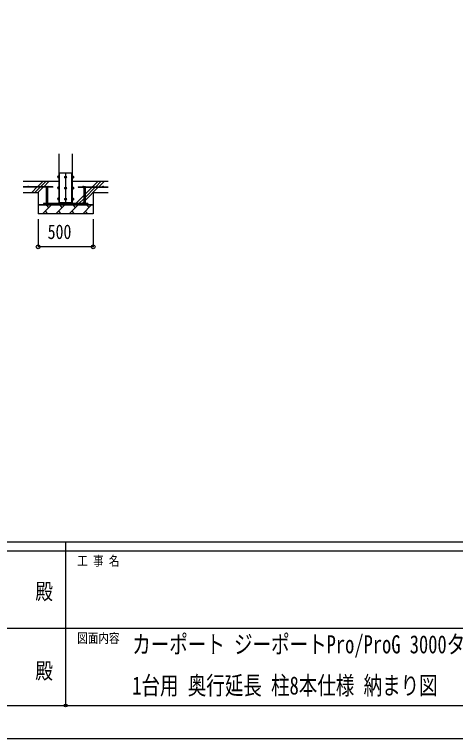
# Model space of a CAD drawing. Units: millimetres, scale not verified. Extents: x -16820 to 16820, y -11880 to 11880.
# Drawn here: x -484 to 3517, y -11880 to -5316 of the extents above; entities that cross this region are included whole.
import ezdxf
from ezdxf.enums import TextEntityAlignment as Align

# ---------------------------------------------------------------- set-up
doc = ezdxf.new("R2010")
doc.units = ezdxf.units.MM
doc.header["$LTSCALE"] = 50
doc.header["$PDMODE"] = 32
doc.header["$PDSIZE"] = 25
for name, color, linetype in [('0-2_USER1', 3, 'Continuous'), ('0-3_YKK_11', 7, 'Continuous'), ('0-4_YKK_12', 2, 'Continuous'), ('0-5_YKK_13', 4, 'Continuous'), ('0-6_YKK_A1', 4, 'Continuous'), ('0-7_YKK_D', 6, 'Continuous'), ('0-8_YKK_ZWAK', 7, 'Continuous')]:
    doc.layers.add(name, color=color, linetype=linetype)
doc.styles.add('ＭＳ ゴシック', font='')
doc.styles.get('ＭＳ ゴシック').set_extended_font_data('MS Gothic')

msp = doc.modelspace()

# ---------------------------------------------------------------- linework, layer by layer
at = {"layer": '0-3_YKK_11'}
for p, q in [((-269.92, -7042), (-219.92, -7042)), ((230.08, -7042), (180.08, -7042))]:
    msp.add_line(p, q, dxfattribs=at)
at = {"layer": '0-4_YKK_12'}
msp.add_line((-19.92, -6747.5), (-19.92, -7047.5), dxfattribs=at)
at = {"layer": '0-5_YKK_13'}
for p, q in [((-75.92, -6750), (36.08, -6750)), ((36.08, -7020), (36.08, -6750)), ((-90.62, -6783.51), (-90.04, -6782.51)), ((-90.62, -6783.51), (-90.62, -6796.5)), ((-90.62, -6796.5), (-90.04, -6797.51)), ((-85.12, -6782.51), (-90.04, -6782.51)), ((-85.12, -6786.25), (-90.04, -6786.25)), ((-85.12, -6793.75), (-90.04, -6793.75)), ((-85.12, -6797.51), (-90.04, -6797.51)), ((-85.12, -6782.51), (-85.12, -6797.51)), ((-83.52, -6782.96), (-85.12, -6782.96)), ((-85.12, -6789.5), (-85.12, -6782.96)), ((-85.12, -6789.5), (-83.52, -6789.5)), ((-85.12, -6790.5), (-83.52, -6790.5)), ((-85.12, -6797.05), (-85.12, -6790.5)), ((-85.12, -6797.05), (-83.52, -6797.05)), ((-83.52, -6789.5), (-83.52, -6782.96)), ((-83.52, -6797.05), (-83.52, -6790.5)), ((43.68, -6782.95), (45.28, -6782.95)), ((43.68, -6789.5), (43.68, -6782.95)), ((45.28, -6789.5), (43.68, -6789.5)), ((45.28, -6790.5), (43.68, -6790.5)), ((43.68, -6797.05), (43.68, -6790.5)), ((45.28, -6797.05), (43.68, -6797.05)), ((45.28, -6782.49), (50.2, -6782.49)), ((45.28, -6782.49), (45.28, -6797.51)), ((45.28, -6789.5), (45.28, -6782.95)), ((45.28, -6786.25), (50.2, -6786.25)), ((45.28, -6797.05), (45.28, -6790.5)), ((45.28, -6793.75), (50.2, -6793.75)), ((45.28, -6797.51), (50.2, -6797.51)), ((50.78, -6783.5), (50.2, -6782.49)), ((50.78, -6796.5), (50.2, -6797.51)), ((50.78, -6783.5), (50.78, -6796.5)), ((-199.42, -6877.5), (-200.89, -6878.35)), ((-199.42, -6877.5), (-180.42, -6877.5)), ((-195.92, -6885.5), (-195.92, -7030)), ((-195.41, -6885.5), (-195.41, -6878.35)), ((-184.44, -6885.5), (-184.44, -6878.35)), ((-183.92, -6885.5), (-183.92, -7030)), ((-180.42, -6877.5), (-178.95, -6878.35)), ((-178.95, -6885.5), (-178.95, -6878.35)), ((-90.62, -6883.51), (-90.04, -6882.51)), ((-90.62, -6883.51), (-90.62, -6896.5)), ((-85.12, -6882.51), (-90.04, -6882.51)), ((-85.12, -6886.25), (-90.04, -6886.25)), ((-85.12, -6882.51), (-85.12, -6897.51)), ((-83.52, -6882.96), (-85.12, -6882.96)), ((-85.12, -6889.5), (-85.12, -6882.96)), ((-85.12, -6889.5), (-83.52, -6889.5)), ((-85.12, -6890.5), (-83.52, -6890.5)), ((-85.12, -6897.05), (-85.12, -6890.5)), ((-83.52, -6889.5), (-83.52, -6882.96)), ((-83.52, -6897.05), (-83.52, -6890.5)), ((43.68, -6882.95), (45.28, -6882.95)), ((43.68, -6889.5), (43.68, -6882.95)), ((45.28, -6889.5), (43.68, -6889.5)), ((45.28, -6890.5), (43.68, -6890.5)), ((43.68, -6897.05), (43.68, -6890.5)), ((45.28, -6882.49), (50.2, -6882.49)), ((45.28, -6882.49), (45.28, -6897.51)), ((45.28, -6889.5), (45.28, -6882.95)), ((45.28, -6886.25), (50.2, -6886.25)), ((45.28, -6897.05), (45.28, -6890.5)), ((50.78, -6883.5), (50.2, -6882.49)), ((50.78, -6883.5), (50.78, -6896.5)), ((140.58, -6877.5), (139.11, -6878.35)), ((139.11, -6885.5), (139.11, -6878.35)), ((159.58, -6877.5), (140.58, -6877.5)), ((144.08, -6885.5), (144.08, -7030)), ((144.59, -6885.5), (144.59, -6878.35)), ((155.56, -6885.5), (155.56, -6878.35)), ((156.08, -6885.5), (156.08, -7030)), ((159.58, -6877.5), (161.05, -6878.35)), ((-90.62, -6896.5), (-90.04, -6897.51)), ((-85.12, -6893.75), (-90.04, -6893.75)), ((-85.12, -6897.51), (-90.04, -6897.51)), ((-85.12, -6897.05), (-83.52, -6897.05)), ((45.28, -6897.05), (43.68, -6897.05)), ((45.28, -6893.75), (50.2, -6893.75)), ((45.28, -6897.51), (50.2, -6897.51)), ((50.78, -6896.5), (50.2, -6897.51)), ((-90.62, -6983.51), (-90.04, -6982.51)), ((-90.62, -6983.51), (-90.62, -6996.5)), ((-90.62, -6996.5), (-90.04, -6997.51)), ((-85.12, -6982.51), (-90.04, -6982.51)), ((-85.12, -6986.25), (-90.04, -6986.25)), ((-85.12, -6993.75), (-90.04, -6993.75)), ((-85.12, -6997.51), (-90.04, -6997.51)), ((-85.12, -6982.51), (-85.12, -6997.51)), ((-83.52, -6982.96), (-85.12, -6982.96)), ((-85.12, -6989.5), (-85.12, -6982.96)), ((-85.12, -6989.5), (-83.52, -6989.5)), ((-85.12, -6990.5), (-83.52, -6990.5)), ((-85.12, -6997.05), (-85.12, -6990.5)), ((-85.12, -6997.05), (-83.52, -6997.05)), ((-83.52, -6989.5), (-83.52, -6982.96)), ((-83.52, -6997.05), (-83.52, -6990.5)), ((36.08, -7030), (36.08, -7020)), ((43.68, -6982.95), (45.28, -6982.95)), ((43.68, -6989.5), (43.68, -6982.95)), ((45.28, -6989.5), (43.68, -6989.5)), ((45.28, -6990.5), (43.68, -6990.5)), ((43.68, -6997.05), (43.68, -6990.5)), ((45.28, -6997.05), (43.68, -6997.05)), ((45.28, -6982.49), (50.2, -6982.49)), ((45.28, -6982.49), (45.28, -6997.51)), ((45.28, -6989.5), (45.28, -6982.95)), ((45.28, -6986.25), (50.2, -6986.25)), ((45.28, -6997.05), (45.28, -6990.5)), ((45.28, -6993.75), (50.2, -6993.75)), ((45.28, -6997.51), (50.2, -6997.51)), ((50.78, -6983.5), (50.2, -6982.49)), ((50.78, -6996.5), (50.2, -6997.51)), ((50.78, -6983.5), (50.78, -6996.5)), ((-195.92, -7030), (-183.92, -7030)), ((-195.92, -7043.5), (-183.92, -7043.5)), ((156.08, -7030), (144.08, -7030)), ((156.08, -7043.5), (144.08, -7043.5))]:
    msp.add_line(p, q, dxfattribs=at)
for points in [[(-75.92, -7030), (-75.92, -7020), (-75.92, -6750)], [(-82.42, -6781.5), (-83.52, -6781.5), (-83.52, -6798.5), (-82.42, -6798.5)], [(42.58, -6781.5), (43.68, -6781.5), (43.68, -6798.5), (42.58, -6798.5)], [(-178.95, -6885.5), (-200.89, -6885.5), (-200.89, -6878.35)], [(-82.42, -6881.5), (-83.52, -6881.5), (-83.52, -6898.5), (-82.42, -6898.5)], [(42.58, -6881.5), (43.68, -6881.5), (43.68, -6898.5), (42.58, -6898.5)], [(139.11, -6885.5), (161.05, -6885.5), (161.05, -6878.35)], [(-82.42, -6981.5), (-83.52, -6981.5), (-83.52, -6998.5), (-82.42, -6998.5)], [(42.58, -6981.5), (43.68, -6981.5), (43.68, -6998.5), (42.58, -6998.5)], [(-195.92, -7042), (-195.92, -7043.5), (-193.92, -7045.5), (-185.92, -7045.5)], [(-183.92, -7042), (-183.92, -7043.5), (-185.92, -7045.5)], [(144.08, -7042), (144.08, -7043.5), (146.08, -7045.5)], [(156.08, -7042), (156.08, -7043.5), (154.08, -7045.5), (146.08, -7045.5)]]:
    msp.add_lwpolyline(points, dxfattribs=at)
for points in [[(-19.92, -6782.49), (-26.42, -6786.25), (-26.42, -6793.75), (-19.92, -6797.51), (-13.42, -6793.75), (-13.42, -6786.25)], [(-19.92, -6882.49), (-26.42, -6886.25), (-26.42, -6893.75), (-19.92, -6897.51), (-13.42, -6893.75), (-13.42, -6886.25)], [(-19.92, -6982.49), (-26.42, -6986.25), (-26.42, -6993.75), (-19.92, -6997.51), (-13.42, -6993.75), (-13.42, -6986.25)], [(-219.92, -7042), (180.08, -7042), (180.08, -7030), (-219.92, -7030)]]:
    msp.add_lwpolyline(points, close=True, dxfattribs=at)
for centre, radius in [((-19.92, -6790), 8.5), ((-19.92, -6790), 6.5), ((-19.92, -6890), 8.5), ((-19.92, -6890), 6.5), ((-19.92, -6990), 8.5), ((-19.92, -6990), 6.5)]:
    msp.add_circle(centre, radius, dxfattribs=at)
for centre, radius, start, end in [((-87.32, -6784.38), 3.31, 145.51973, 214.48027), ((-78.2, -6790), 12.42, 162.41205, 197.58795), ((-87.3, -6795.63), 3.32, 145.61575, 214.38425), ((-19.92, -6790), 7.05, 157.21814, 202.78186), ((-19.92, -6790), 7.05, 97.21814, 142.78186), ((-19.92, -6790), 7.05, 217.21814, 262.78186), ((-19.92, -6790), 7.05, 37.21814, 82.78186), ((-19.92, -6790), 7.05, 277.21814, 322.78186), ((-19.92, -6790), 7.05, 337.21814, 22.78186), ((47.46, -6784.37), 3.32, 325.61575, 34.38425), ((38.36, -6790), 12.42, 342.41205, 17.58795), ((47.46, -6795.63), 3.32, 325.61575, 34.38425), ((-198.15, -6882.36), 4.86, 55.61575, 124.38425), ((-189.92, -6895.65), 18.15, 72.41205, 107.58795), ((-181.69, -6882.36), 4.86, 55.61575, 124.38425), ((-87.32, -6884.38), 3.31, 145.51973, 214.48027), ((-78.2, -6890), 12.42, 162.41205, 197.58795), ((-19.92, -6890), 7.05, 157.21814, 202.78186), ((-19.92, -6890), 7.05, 97.21814, 142.78186), ((-19.92, -6890), 7.05, 37.21814, 82.78186), ((-19.92, -6890), 7.05, 337.21814, 22.78186), ((47.46, -6884.37), 3.32, 325.61575, 34.38425), ((38.36, -6890), 12.42, 342.41205, 17.58795), ((141.85, -6882.36), 4.86, 55.61575, 124.38425), ((150.08, -6895.65), 18.15, 72.41205, 107.58795), ((158.31, -6882.36), 4.86, 55.61575, 124.38425), ((-87.3, -6895.63), 3.32, 145.61575, 214.38425), ((-19.92, -6890), 7.05, 217.21814, 262.78186), ((-19.92, -6890), 7.05, 277.21814, 322.78186), ((47.46, -6895.63), 3.32, 325.61575, 34.38425), ((-87.32, -6984.38), 3.31, 145.51973, 214.48027), ((-78.2, -6990), 12.42, 162.41205, 197.58795), ((-87.3, -6995.63), 3.32, 145.61575, 214.38425), ((-19.92, -6990), 7.05, 157.21814, 202.78186), ((-19.92, -6990), 7.05, 97.21814, 142.78186), ((-19.92, -6990), 7.05, 217.21814, 262.78186), ((-19.92, -6990), 7.05, 37.21814, 82.78186), ((-19.92, -6990), 7.05, 277.21814, 322.78186), ((-19.92, -6990), 7.05, 337.21814, 22.78186), ((47.46, -6984.37), 3.32, 325.61575, 34.38425), ((38.36, -6990), 12.42, 342.41205, 17.58795), ((47.46, -6995.63), 3.32, 325.61575, 34.38425)]:
    msp.add_arc(centre, radius, start, end, dxfattribs=at)
at = {"layer": '0-6_YKK_A1'}
for p, q in [((-82.42, -6580), (-82.42, -7020)), ((42.58, -7020), (42.58, -6580)), ((-82.42, -6830), (-405.08, -6830)), ((-134.92, -6877.5), (-405.08, -6877.5)), ((-200.89, -6882.5), (-405.08, -6882.5)), ((-327.63, -6930), (-280.13, -6882.5)), ((-299.35, -6930), (-251.85, -6882.5)), ((-275.13, -6877.5), (-272.41, -6874.78)), ((-271.07, -6930), (-223.57, -6882.5)), ((-270.14, -6872.51), (-227.63, -6830)), ((-246.85, -6877.5), (-199.35, -6830)), ((-218.57, -6877.5), (-171.07, -6830)), ((-134.92, -6882.5), (-178.95, -6882.5)), ((-134.92, -6877.5), (-134.92, -6882.5)), ((365.24, -6830), (42.58, -6830)), ((95.08, -6877.5), (365.24, -6877.5)), ((95.08, -6877.5), (95.08, -6882.5)), ((95.08, -6882.5), (139.11, -6882.5)), ((156.08, -7002.85), (276.43, -6882.5)), ((156.08, -6974.57), (248.15, -6882.5)), ((156.08, -6946.29), (219.87, -6882.5)), ((161.05, -6882.5), (365.24, -6882.5)), ((224.87, -6877.5), (227.59, -6874.78)), ((229.86, -6872.51), (272.37, -6830)), ((253.15, -6877.5), (300.65, -6830)), ((281.43, -6877.5), (328.93, -6830)), ((-405.08, -6930), (-269.92, -6930)), ((-269.92, -6930), (-269.92, -7122)), ((230.08, -6930), (365.24, -6930)), ((230.08, -6930), (230.08, -7122)), ((-82.42, -7020), (42.58, -7020)), ((72.37, -7030), (144.08, -6958.29)), ((100.65, -7030), (144.08, -6986.57)), ((128.93, -7030), (144.08, -7014.85)), ((-219.92, -7042), (-269.92, -7042)), ((230.08, -7042), (-269.92, -7042)), ((-229.18, -7122), (-149.18, -7042)), ((-75.92, -7030), (-219.92, -7030)), ((-219.92, -7030), (-219.92, -7042)), ((-171.85, -7064.66), (-191.01, -7045.5)), ((-107.76, -7122), (-27.76, -7042)), ((-50.42, -7064.66), (-73.09, -7042)), ((13.66, -7122), (93.66, -7042)), ((36.08, -7030), (180.08, -7030)), ((71, -7064.66), (48.34, -7042)), ((135.08, -7122), (215.08, -7042)), ((192.42, -7064.66), (169.76, -7042)), ((180.08, -7030), (180.08, -7042)), ((180.08, -7042), (230.08, -7042)), ((230.08, -7122), (-269.92, -7122)), ((-206.52, -7099.34), (-183.86, -7122)), ((-85.1, -7099.34), (-62.44, -7122)), ((36.32, -7099.34), (58.98, -7122)), ((157.74, -7099.34), (180.4, -7122))]:
    msp.add_line(p, q, dxfattribs=at)
for centre in [(-359.92, -6875), (-269.92, -6875), (-179.92, -6875), (140.08, -6875), (230.08, -6875), (320.08, -6875)]:
    msp.add_circle(centre, 2.5, dxfattribs=at)
at = {"layer": '0-7_YKK_D'}
for p, q in [((-269.92, -7172), (-269.92, -7424)), ((230.08, -7172), (230.08, -7424)), ((230.08, -7423), (-269.92, -7423))]:
    msp.add_line(p, q, dxfattribs=at)
for centre in [(-269.92, -7423), (230.08, -7423)]:
    msp.add_circle(centre, 17, dxfattribs=at)
at = {"layer": '0-8_YKK_ZWAK'}
for p, q in [((15580.08, -10100), (-15619.92, -10100)), ((-19.92, -10100), (-19.92, -11580)), ((-19.92, -10180), (-5219.92, -10180)), ((5180.08, -10180), (-19.92, -10180)), ((-5189.92, -10880), (-19.92, -10880)), ((-19.92, -10880), (5180.08, -10880)), ((-5219.92, -11580), (-19.92, -11580)), ((-19.92, -11580), (5180.08, -11580))]:
    msp.add_line(p, q, dxfattribs=at)
msp.add_lwpolyline([(-16820, -11880), (16820, -11880), (16820, 11880), (-16820, 11880)], close=True, dxfattribs=at)
msp.add_point((-19.92, -11580), dxfattribs=at)

# ---------------------------------------------------------------- texts
at = {"layer": '0-2_USER1', "style": 'ＭＳ ゴシック', "width": 0.75}
for s, p in [('カーポート ジーポートPro/ProG 3000タイプ', (584.49, -11157.23)), ('1台用 奥行延長 柱8本仕様 納まり図', (584.49, -11530.56))]:
    msp.add_text(s, height=164.2, dxfattribs=at).set_placement(p, align=Align.BOTTOM_LEFT)
at = {"layer": '0-7_YKK_D', "style": 'ＭＳ ゴシック', "width": 0.8}
msp.add_text('500', height=132, dxfattribs=at).set_placement((-183.12, -7391), align=Align.BOTTOM_LEFT)
at = {"layer": '0-8_YKK_ZWAK', "style": 'ＭＳ ゴシック', "width": 0.8}
for s, height, p in [('工 事 名', 87.98, (85.08, -10340)), ('殿', 146.6, (-294.67, -10663.33)), ('図面内容', 87.98, (85.08, -11040)), ('殿', 146.6, (-294.67, -11383.33))]:
    msp.add_text(s, height=height, dxfattribs=at).set_placement(p, align=Align.BOTTOM_LEFT)

doc.saveas('drawing.dxf')
